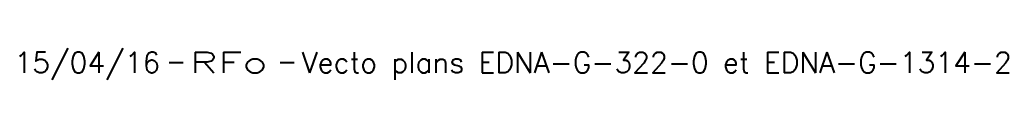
# Model space of a CAD drawing. Header units: millimetres. Extents: x 184000 to 185000, y 127000 to 128000.
# Drawn here: x 184440.67 to 184476.45, y 127759.75 to 127760.89 of the extents above; entities that cross this region are included whole.
import ezdxf
from ezdxf.enums import TextEntityAlignment as Align

# ---------------------------------------------------------------- set-up
doc = ezdxf.new("R2010")
doc.units = ezdxf.units.MM
doc.layers.get('0').update_dxf_attribs({"linetype": 'CONTINUOUS'})
doc.layers.add('L_910', color=7, linetype='CONTINUOUS', plot=False)
doc.styles.get("Standard").update_dxf_attribs({"font": 'romans.shx', "width": 0.85})

# ---------------------------------------------------------------- blocks, each defined once
blk = doc.blocks.new('GIS_MODF')
at = {"color": 0, "linetype": 'Continuous', "flags": 128}
for points in [[(-2.257, -0.012), (-1.757, -0.012)], [(1.758, -0.012), (2.258, -0.012)]]:
    blk.add_lwpolyline(points, dxfattribs=at)
at = {"color": 0, "linetype": 'Continuous'}
blk.add_attdef('DATE', text='', height=0.75, dxfattribs=at).set_placement((-2.583, -0.387), align=Align.RIGHT)
at = {"color": 0, "linetype": 'Continuous', "width": 3.590909}
blk.add_attdef('USER', text='', height=0.75, dxfattribs=at).set_placement((-1.516, -0.387), (1.306, -0.387), align=Align.FIT)
at = {"color": 0, "linetype": 'Continuous'}
blk.add_attdef('DESC', (2.528, -0.387), '', height=0.75, dxfattribs=at)

msp = doc.modelspace()

# ---------------------------------------------------------------- block references
at = {"layer": 'L_910', "ltscale": 0.5}
ref = msp.add_blockref('GIS_MODF', (184448.333, 127760.387), dxfattribs=at)
ref.add_attrib('DATE', '15/04/16', dxfattribs={"layer": '0', "color": 0, "linetype": 'Continuous', "height": 0.75}).set_placement((184445.75, 127760), align=Align.RIGHT)
ref.add_attrib('USER', 'RFo', dxfattribs={"layer": '0', "color": 0, "linetype": 'Continuous', "height": 0.75, "width": 1.436364}).set_placement((184446.817, 127760), (184449.638, 127760), align=Align.FIT)
ref.add_attrib('DESC', 'Vecto plans EDNA-G-322-0 et EDNA-G-1314-2', (184450.86, 127760), dxfattribs={"layer": '0', "color": 0, "linetype": 'Continuous', "height": 0.75})

doc.saveas('drawing.dxf')
